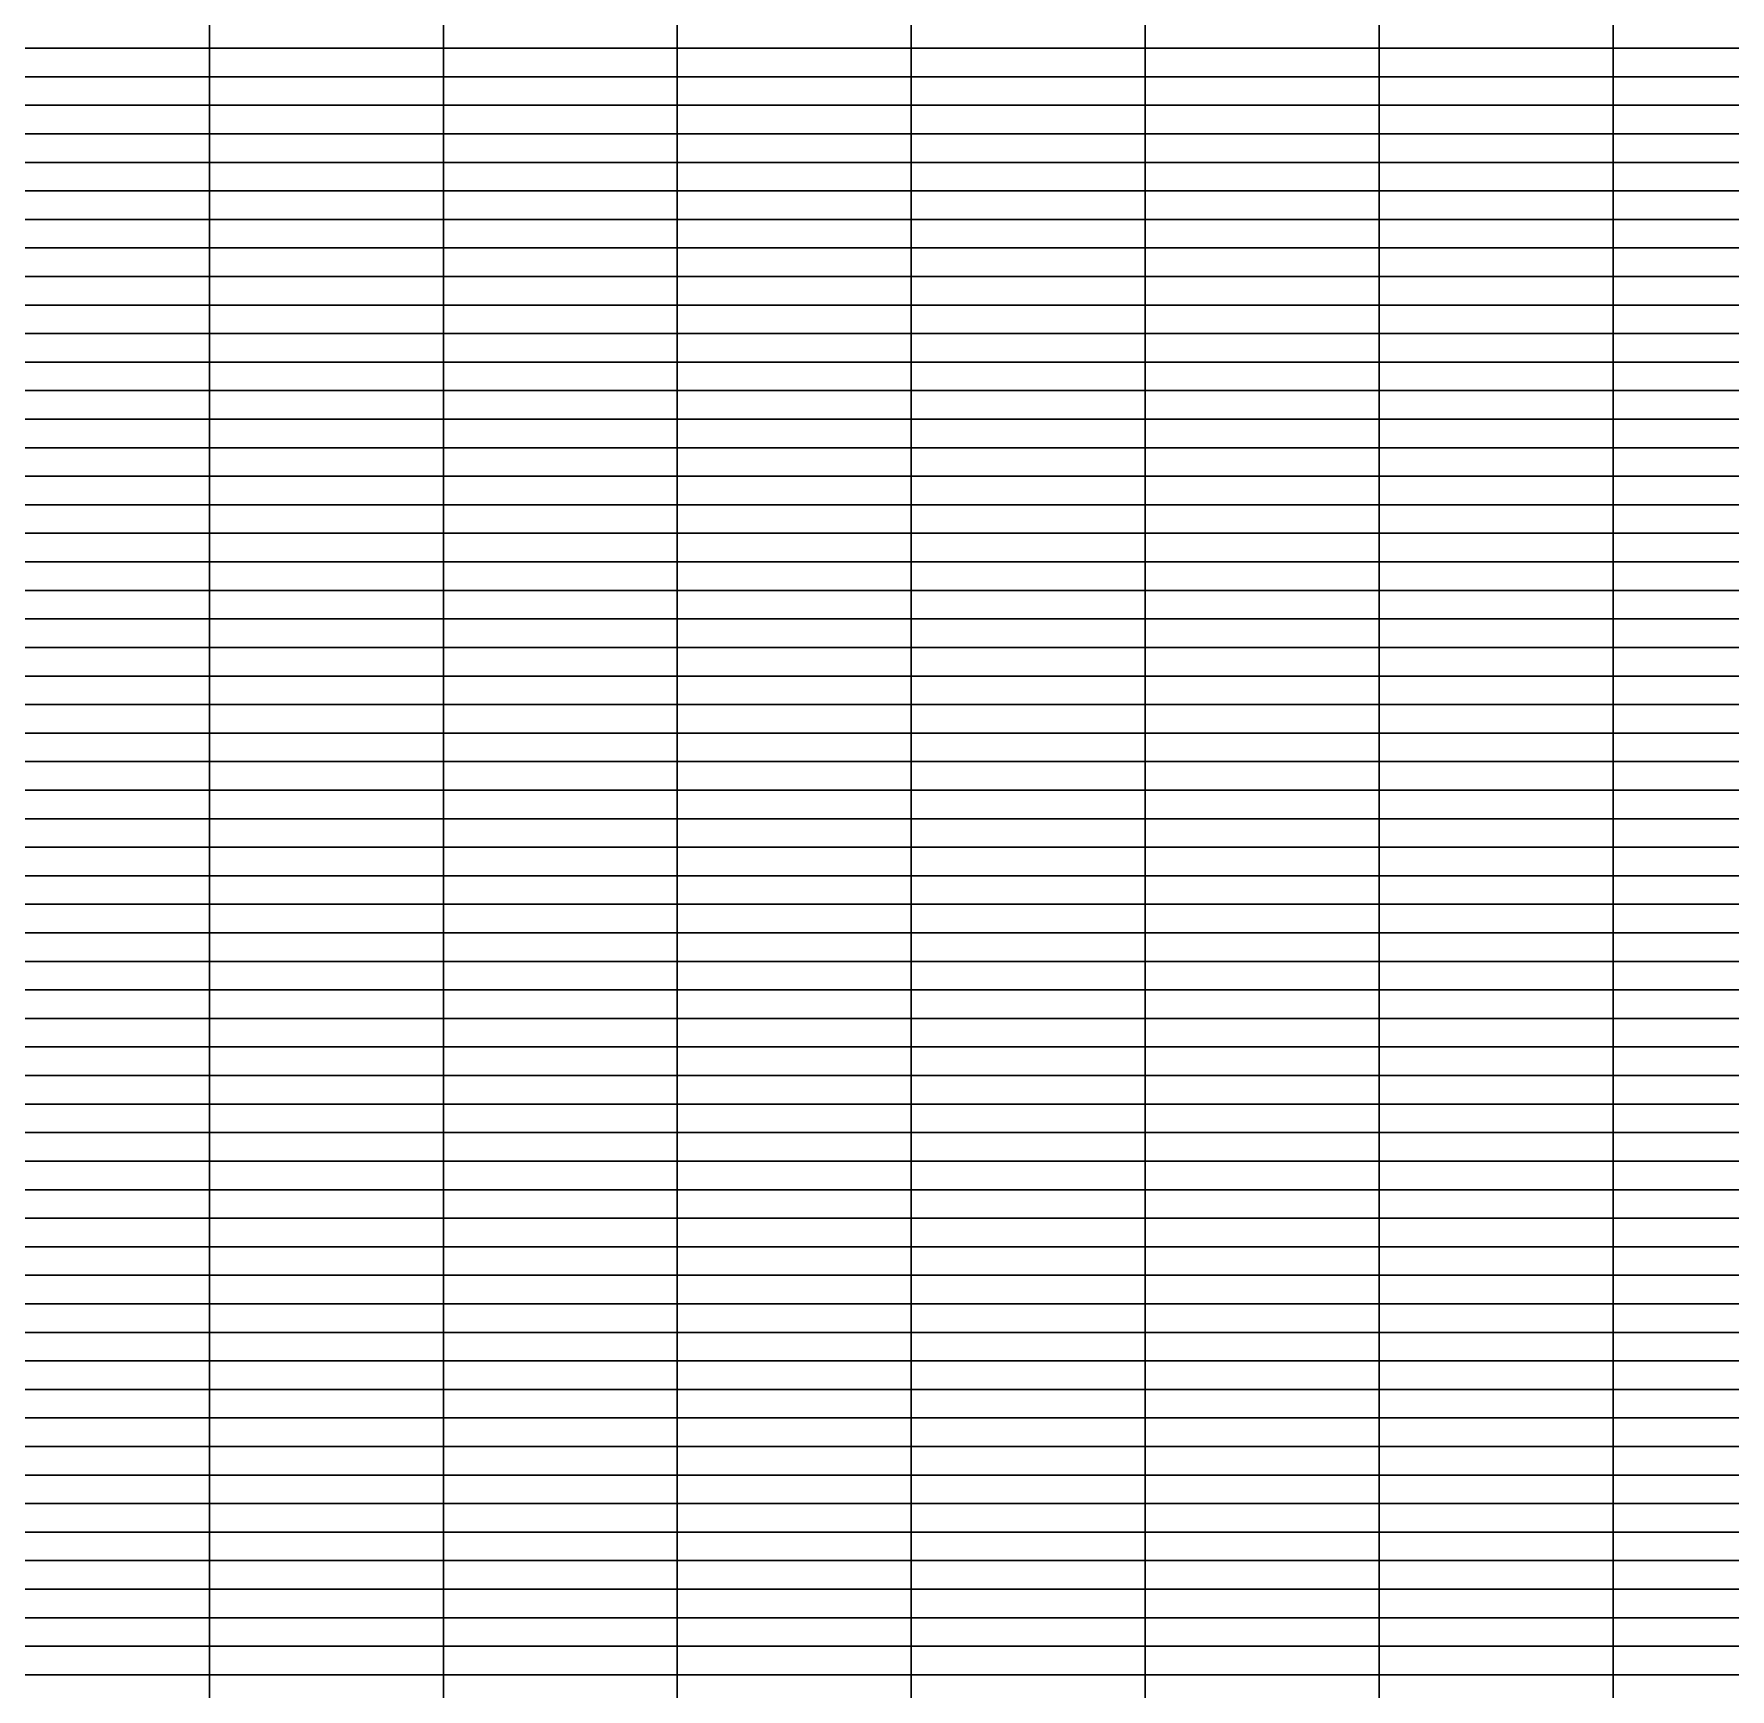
# Model space of a CAD drawing. Header units: metres. Extents: x 0 to 1189, y 5 to 4665.
# Drawn here: x 297.2 to 594.5, y 4082.5 to 4372.5 of the extents above; entities that cross this region are included whole.
import ezdxf

# ---------------------------------------------------------------- set-up
doc = ezdxf.new("R2010")
doc.units = ezdxf.units.M

msp = doc.modelspace()

# ---------------------------------------------------------------- linework, layer by layer
for points in [[(328, 4370, -86.41), (287, 4370, -37.46), (287, 4375, -56.2), (328, 4375, -113.87)], [(369, 4370, -135.37), (328, 4370, -86.41), (328, 4375, -113.87), (369, 4375, -171.55)], [(410, 4370, -412.81), (369, 4370, -135.37), (369, 4375, -171.55), (410, 4375, -351.8)], [(451, 4370, -1652.4), (410, 4370, -412.81), (410, 4375, -351.8), (451, 4375, -1712.11)], [(492, 4370, -1728.77), (451, 4370, -1652.4), (451, 4375, -1712.11), (492, 4375, -1446.43)], [(533, 4370, -789.86), (492, 4370, -1728.77), (492, 4375, -1446.43), (533, 4375, -4.85)], [(574, 4370, -729.32), (533, 4370, -789.86), (533, 4375, -4.85), (574, 4375, -135.85)], [(615, 4370, -297.15), (574, 4370, -729.32), (574, 4375, -135.85), (615, 4375, -3.81)], [(328, 4365, 83.13), (287, 4365, 119.17), (287, 4370, -37.46), (328, 4370, -86.41)], [(369, 4365, 47.08), (328, 4365, 83.13), (328, 4370, -86.41), (369, 4370, -135.37)], [(410, 4365, -4.47), (369, 4365, 47.08), (369, 4370, -135.37), (410, 4370, -412.81)], [(451, 4365, -143.71), (410, 4365, -4.47), (410, 4370, -412.81), (451, 4370, -1652.4)], [(492, 4365, -466.86), (451, 4365, -143.71), (451, 4370, -1652.4), (492, 4370, -1728.77)], [(533, 4365, -896.32), (492, 4365, -466.86), (492, 4370, -1728.77), (533, 4370, -789.86)], [(574, 4365, -913.46), (533, 4365, -896.32), (533, 4370, -789.86), (574, 4370, -729.32)], [(615, 4365, -575.96), (574, 4365, -913.46), (574, 4370, -729.32), (615, 4370, -297.15)], [(328, 4360, 178.31), (287, 4360, 180.05), (287, 4365, 119.17), (328, 4365, 83.13)], [(369, 4360, 176.57), (328, 4360, 178.31), (328, 4365, 83.13), (369, 4365, 47.08)], [(410, 4360, 178.95), (369, 4360, 176.57), (369, 4365, 47.08), (410, 4365, -4.47)], [(451, 4360, 173.38), (410, 4360, 178.95), (410, 4365, -4.47), (451, 4365, -143.71)], [(492, 4360, 151.92), (451, 4360, 173.38), (451, 4365, -143.71), (492, 4365, -466.86)], [(533, 4360, 144.71), (492, 4360, 151.92), (492, 4365, -466.86), (533, 4365, -896.32)], [(574, 4360, 133.22), (533, 4360, 144.71), (533, 4365, -896.32), (574, 4365, -913.46)], [(615, 4360, 113.78), (574, 4360, 133.22), (574, 4365, -913.46), (615, 4365, -575.96)], [(328, 4355, 183.94), (287, 4355, 184.99), (287, 4360, 180.05), (328, 4360, 178.31)], [(369, 4355, 182.88), (328, 4355, 183.94), (328, 4360, 178.31), (369, 4360, 176.57)], [(410, 4355, 180.62), (369, 4355, 182.88), (369, 4360, 176.57), (410, 4360, 178.95)], [(451, 4355, 175.98), (410, 4355, 180.62), (410, 4360, 178.95), (451, 4360, 173.38)], [(492, 4355, 166.16), (451, 4355, 175.98), (451, 4360, 173.38), (492, 4360, 151.92)], [(533, 4355, 127.65), (492, 4355, 166.16), (492, 4360, 151.92), (533, 4360, 144.71)], [(574, 4355, 144.88), (533, 4355, 127.65), (533, 4360, 144.71), (574, 4360, 133.22)], [(615, 4355, 125.35), (574, 4355, 144.88), (574, 4360, 133.22), (615, 4360, 113.78)], [(328, 4350, -167.46), (287, 4350, -117.7), (287, 4355, 184.99), (328, 4355, 183.94)], [(369, 4350, -217.22), (328, 4350, -167.46), (328, 4355, 183.94), (369, 4355, 182.88)], [(410, 4350, -414.89), (369, 4350, -217.22), (369, 4355, 182.88), (410, 4355, 180.62)], [(451, 4350, -1653.48), (410, 4350, -414.89), (410, 4355, 180.62), (451, 4355, 175.98)], [(492, 4350, -897.6), (451, 4350, -1653.48), (451, 4355, 175.98), (492, 4355, 166.16)], [(533, 4350, 64.29), (492, 4350, -897.6), (492, 4355, 166.16), (533, 4355, 127.65)], [(574, 4350, 120.7), (533, 4350, 64.29), (533, 4355, 127.65), (574, 4355, 144.88)], [(615, 4350, 127.81), (574, 4350, 120.7), (574, 4355, 144.88), (615, 4355, 125.35)], [(328, 4345, -475.99), (287, 4345, -446.69), (287, 4350, -117.7), (328, 4350, -167.46)], [(369, 4345, -505.28), (328, 4345, -475.99), (328, 4350, -167.46), (369, 4350, -217.22)], [(410, 4345, -667.61), (369, 4345, -505.28), (369, 4350, -217.22), (410, 4350, -414.89)], [(451, 4345, -1989.73), (410, 4345, -667.61), (410, 4350, -414.89), (451, 4350, -1653.48)], [(492, 4345, -2424.02), (451, 4345, -1989.73), (451, 4350, -1653.48), (492, 4350, -897.6)], [(533, 4345, -228.26), (492, 4345, -2424.02), (492, 4350, -897.6), (533, 4350, 64.29)], [(574, 4345, -148.32), (533, 4345, -228.26), (533, 4350, 64.29), (574, 4350, 120.7)], [(615, 4345, -18.91), (574, 4345, -148.32), (574, 4350, 120.7), (615, 4350, 127.81)], [(328, 4340, -206.49), (287, 4340, -218.8), (287, 4345, -446.69), (328, 4345, -475.99)], [(369, 4340, -194.17), (328, 4340, -206.49), (328, 4345, -475.99), (369, 4345, -505.28)], [(410, 4340, -231.8), (369, 4340, -194.17), (369, 4345, -505.28), (410, 4345, -667.61)], [(451, 4340, -413.77), (410, 4340, -231.8), (410, 4345, -667.61), (451, 4345, -1989.73)], [(492, 4340, -842.51), (451, 4340, -413.77), (451, 4345, -1989.73), (492, 4345, -2424.02)], [(533, 4340, -791.63), (492, 4340, -842.51), (492, 4345, -2424.02), (533, 4345, -228.26)], [(574, 4340, -903.63), (533, 4340, -791.63), (533, 4345, -228.26), (574, 4345, -148.32)], [(615, 4340, -489.53), (574, 4340, -903.63), (574, 4345, -148.32), (615, 4345, -18.91)], [(328, 4335, 18.22), (287, 4335, 29.11), (287, 4340, -218.8), (328, 4340, -206.49)], [(369, 4335, 7.33), (328, 4335, 18.22), (328, 4340, -206.49), (369, 4340, -194.17)], [(410, 4335, 8.48), (369, 4335, 7.33), (369, 4340, -194.17), (410, 4340, -231.8)], [(451, 4335, -130.93), (410, 4335, 8.48), (410, 4340, -231.8), (451, 4340, -413.77)], [(492, 4335, -570.01), (451, 4335, -130.93), (451, 4340, -413.77), (492, 4340, -842.51)], [(533, 4335, -130.23), (492, 4335, -570.01), (492, 4340, -842.51), (533, 4340, -791.63)], [(574, 4335, -212.35), (533, 4335, -130.23), (533, 4340, -791.63), (574, 4340, -903.63)], [(615, 4335, -176.35), (574, 4335, -212.35), (574, 4340, -903.63), (615, 4340, -489.53)], [(328, 4330, 154.17), (287, 4330, 153.93), (287, 4335, 29.11), (328, 4335, 18.22)], [(369, 4330, 154.42), (328, 4330, 154.17), (328, 4335, 18.22), (369, 4335, 7.33)], [(410, 4330, 156.2), (369, 4330, 154.42), (369, 4335, 7.33), (410, 4335, 8.48)], [(451, 4330, 163.17), (410, 4330, 156.2), (410, 4335, 8.48), (451, 4335, -130.93)], [(492, 4330, 143.64), (451, 4330, 163.17), (451, 4335, -130.93), (492, 4335, -570.01)], [(533, 4330, 140.4), (492, 4330, 143.64), (492, 4335, -570.01), (533, 4335, -130.23)], [(574, 4330, 135.73), (533, 4330, 140.4), (533, 4335, -130.23), (574, 4335, -212.35)], [(615, 4330, 75.05), (574, 4330, 135.73), (574, 4335, -212.35), (615, 4335, -176.35)], [(328, 4325, 118.32), (287, 4325, 146.39), (287, 4330, 153.93), (328, 4330, 154.17)], [(369, 4325, 90.25), (328, 4325, 118.32), (328, 4330, 154.17), (369, 4330, 154.42)], [(410, 4325, 22.79), (369, 4325, 90.25), (369, 4330, 154.42), (410, 4330, 156.2)], [(451, 4325, -93.72), (410, 4325, 22.79), (410, 4330, 156.2), (451, 4330, 163.17)], [(492, 4325, -218.51), (451, 4325, -93.72), (451, 4330, 163.17), (492, 4330, 143.64)], [(533, 4325, 36.24), (492, 4325, -218.51), (492, 4330, 143.64), (533, 4330, 140.4)], [(574, 4325, 94.02), (533, 4325, 36.24), (533, 4330, 140.4), (574, 4330, 135.73)], [(615, 4325, 105.61), (574, 4325, 94.02), (574, 4330, 135.73), (615, 4330, 75.05)], [(328, 4320, 66.35), (287, 4320, 103.28), (287, 4325, 146.39), (328, 4325, 118.32)], [(369, 4320, 29.42), (328, 4320, 66.35), (328, 4325, 118.32), (369, 4325, 90.25)], [(410, 4320, -52.52), (369, 4320, 29.42), (369, 4325, 90.25), (410, 4325, 22.79)], [(451, 4320, -2065.83), (410, 4320, -52.52), (410, 4325, 22.79), (451, 4325, -93.72)], [(492, 4320, -1612.26), (451, 4320, -2065.83), (451, 4325, -93.72), (492, 4325, -218.51)], [(533, 4320, -429.03), (492, 4320, -1612.26), (492, 4325, -218.51), (533, 4325, 36.24)], [(574, 4320, -144.93), (533, 4320, -429.03), (533, 4325, 36.24), (574, 4325, 94.02)], [(615, 4320, 29.01), (574, 4320, -144.93), (574, 4325, 94.02), (615, 4325, 105.61)], [(328, 4315, -218.78), (287, 4315, -156.63), (287, 4320, 103.28), (328, 4320, 66.35)], [(369, 4315, -280.93), (328, 4315, -218.78), (328, 4320, 66.35), (369, 4320, 29.42)], [(410, 4315, -493.65), (369, 4315, -280.93), (369, 4320, 29.42), (410, 4320, -52.52)], [(451, 4315, -1720.21), (410, 4315, -493.65), (410, 4320, -52.52), (451, 4320, -2065.83)], [(492, 4315, -1567.98), (451, 4315, -1720.21), (451, 4320, -2065.83), (492, 4320, -1612.26)], [(533, 4315, -597.71), (492, 4315, -1567.98), (492, 4320, -1612.26), (533, 4320, -429.03)], [(574, 4315, -505.93), (533, 4315, -597.71), (533, 4320, -429.03), (574, 4320, -144.93)], [(615, 4315, -133.08), (574, 4315, -505.93), (574, 4320, -144.93), (615, 4320, 29.01)], [(328, 4310, 44.14), (287, 4310, 80.53), (287, 4315, -156.63), (328, 4315, -218.78)], [(369, 4310, 7.75), (328, 4310, 44.14), (328, 4315, -218.78), (369, 4315, -280.93)], [(410, 4310, -7.6), (369, 4310, 7.75), (369, 4315, -280.93), (410, 4315, -493.65)], [(451, 4310, -86.99), (410, 4310, -7.6), (410, 4315, -493.65), (451, 4315, -1720.21)], [(492, 4310, -442.25), (451, 4310, -86.99), (451, 4315, -1720.21), (492, 4315, -1567.98)], [(533, 4310, -989.04), (492, 4310, -442.25), (492, 4315, -1567.98), (533, 4315, -597.71)], [(574, 4310, -818.88), (533, 4310, -989.04), (533, 4315, -597.71), (574, 4315, -505.93)], [(615, 4310, -445), (574, 4310, -818.88), (574, 4315, -505.93), (615, 4315, -133.08)], [(328, 4305, 160.72), (287, 4305, 162.01), (287, 4310, 80.53), (328, 4310, 44.14)], [(369, 4305, 159.43), (328, 4305, 160.72), (328, 4310, 44.14), (369, 4310, 7.75)], [(410, 4305, 153.91), (369, 4305, 159.43), (369, 4310, 7.75), (410, 4310, -7.6)], [(451, 4305, 150.05), (410, 4305, 153.91), (410, 4310, -7.6), (451, 4310, -86.99)], [(492, 4305, 155.69), (451, 4305, 150.05), (451, 4310, -86.99), (492, 4310, -442.25)], [(533, 4305, 146.97), (492, 4305, 155.69), (492, 4310, -442.25), (533, 4310, -989.04)], [(574, 4305, 103.48), (533, 4305, 146.97), (533, 4310, -989.04), (574, 4310, -818.88)], [(615, 4305, 101.63), (574, 4305, 103.48), (574, 4310, -818.88), (615, 4310, -445)], [(328, 4300, 182.36), (287, 4300, 182.86), (287, 4305, 162.01), (328, 4305, 160.72)], [(369, 4300, 181.87), (328, 4300, 182.36), (328, 4305, 160.72), (369, 4305, 159.43)], [(410, 4300, 182.43), (369, 4300, 181.87), (369, 4305, 159.43), (410, 4305, 153.91)], [(451, 4300, 182.42), (410, 4300, 182.43), (410, 4305, 153.91), (451, 4305, 150.05)], [(492, 4300, 174.23), (451, 4300, 182.42), (451, 4305, 150.05), (492, 4305, 155.69)], [(533, 4300, 163.49), (492, 4300, 174.23), (492, 4305, 155.69), (533, 4305, 146.97)], [(574, 4300, 124.7), (533, 4300, 163.49), (533, 4305, 146.97), (574, 4305, 103.48)], [(615, 4300, 115.99), (574, 4300, 124.7), (574, 4305, 103.48), (615, 4305, 101.63)], [(328, 4295, 15.39), (287, 4295, 89.66), (287, 4300, 182.86), (328, 4300, 182.36)], [(369, 4295, -58.87), (328, 4295, 15.39), (328, 4300, 182.36), (369, 4300, 181.87)], [(410, 4295, -278.57), (369, 4295, -58.87), (369, 4300, 181.87), (410, 4300, 182.43)], [(451, 4295, -1545.51), (410, 4295, -278.57), (410, 4300, 182.43), (451, 4300, 182.42)], [(492, 4295, -998.64), (451, 4295, -1545.51), (451, 4300, 182.42), (492, 4300, 174.23)], [(533, 4295, -55.01), (492, 4295, -998.64), (492, 4300, 174.23), (533, 4300, 163.49)], [(574, 4295, 52.64), (533, 4295, -55.01), (533, 4300, 163.49), (574, 4300, 124.7)], [(615, 4295, 80.44), (574, 4295, 52.64), (574, 4300, 124.7), (615, 4300, 115.99)], [(328, 4290, 130.66), (287, 4290, 135.9), (287, 4295, 89.66), (328, 4295, 15.39)], [(369, 4290, 125.43), (328, 4290, 130.66), (328, 4295, 15.39), (369, 4295, -58.87)], [(410, 4290, -24.72), (369, 4290, 125.43), (369, 4295, -58.87), (410, 4295, -278.57)], [(451, 4290, -2036.4), (410, 4290, -24.72), (410, 4295, -278.57), (451, 4295, -1545.51)], [(492, 4290, -1372.74), (451, 4290, -2036.4), (451, 4295, -1545.51), (492, 4295, -998.64)], [(533, 4290, 10), (492, 4290, -1372.74), (492, 4295, -998.64), (533, 4295, -55.01)], [(574, 4290, 119.43), (533, 4290, 10), (533, 4295, -55.01), (574, 4295, 52.64)], [(615, 4290, 94.62), (574, 4290, 119.43), (574, 4295, 52.64), (615, 4295, 80.44)], [(328, 4285, 72.63), (287, 4285, 95.89), (287, 4290, 135.9), (328, 4290, 130.66)], [(369, 4285, 49.37), (328, 4285, 72.63), (328, 4290, 130.66), (369, 4290, 125.43)], [(410, 4285, -87.86), (369, 4285, 49.37), (369, 4290, 125.43), (410, 4290, -24.72)], [(451, 4285, -296.62), (410, 4285, -87.86), (410, 4290, -24.72), (451, 4290, -2036.4)], [(492, 4285, -582.05), (451, 4285, -296.62), (451, 4290, -2036.4), (492, 4290, -1372.74)], [(533, 4285, -1008.54), (492, 4285, -582.05), (492, 4290, -1372.74), (533, 4290, 10)], [(574, 4285, -1037.73), (533, 4285, -1008.54), (533, 4290, 10), (574, 4290, 119.43)], [(615, 4285, -569.05), (574, 4285, -1037.73), (574, 4290, 119.43), (615, 4290, 94.62)], [(328, 4280, 95.47), (287, 4280, 97.9), (287, 4285, 95.89), (328, 4285, 72.63)], [(369, 4280, 93.04), (328, 4280, 95.47), (328, 4285, 72.63), (369, 4285, 49.37)], [(410, 4280, -126.07), (369, 4280, 93.04), (369, 4285, 49.37), (410, 4285, -87.86)], [(451, 4280, -412.71), (410, 4280, -126.07), (410, 4285, -87.86), (451, 4285, -296.62)], [(492, 4280, -442.66), (451, 4280, -412.71), (451, 4285, -296.62), (492, 4285, -582.05)], [(533, 4280, -358.63), (492, 4280, -442.66), (492, 4285, -582.05), (533, 4285, -1008.54)], [(574, 4280, -101.42), (533, 4280, -358.63), (533, 4285, -1008.54), (574, 4285, -1037.73)], [(615, 4280, -200.48), (574, 4280, -101.42), (574, 4285, -1037.73), (615, 4285, -569.05)], [(328, 4275, 49.62), (287, 4275, 61.15), (287, 4280, 97.9), (328, 4280, 95.47)], [(369, 4275, 38.1), (328, 4275, 49.62), (328, 4280, 95.47), (369, 4280, 93.04)], [(410, 4275, 35.75), (369, 4275, 38.1), (369, 4280, 93.04), (410, 4280, -126.07)], [(451, 4275, 28.28), (410, 4275, 35.75), (410, 4280, -126.07), (451, 4280, -412.71)], [(492, 4275, -11.75), (451, 4275, 28.28), (451, 4280, -412.71), (492, 4280, -442.66)], [(533, 4275, -90.32), (492, 4275, -11.75), (492, 4280, -442.66), (533, 4280, -358.63)], [(574, 4275, -98.34), (533, 4275, -90.32), (533, 4280, -358.63), (574, 4280, -101.42)], [(615, 4275, -160.55), (574, 4275, -98.34), (574, 4280, -101.42), (615, 4280, -200.48)], [(328, 4270, -31.99), (287, 4270, 22.48), (287, 4275, 61.15), (328, 4275, 49.62)], [(369, 4270, -86.45), (328, 4270, -31.99), (328, 4275, 49.62), (369, 4275, 38.1)], [(410, 4270, -276.7), (369, 4270, -86.45), (369, 4275, 38.1), (410, 4275, 35.75)], [(451, 4270, -1757.23), (410, 4270, -276.7), (410, 4275, 35.75), (451, 4275, 28.28)], [(492, 4270, -1184.27), (451, 4270, -1757.23), (451, 4275, 28.28), (492, 4275, -11.75)], [(533, 4270, -156.58), (492, 4270, -1184.27), (492, 4275, -11.75), (533, 4275, -90.32)], [(574, 4270, -242.31), (533, 4270, -156.58), (533, 4275, -90.32), (574, 4275, -98.34)], [(615, 4270, -85.68), (574, 4270, -242.31), (574, 4275, -98.34), (615, 4275, -160.55)], [(328, 4265, -60.11), (287, 4265, -8.02), (287, 4270, 22.48), (328, 4270, -31.99)], [(369, 4265, -112.2), (328, 4265, -60.11), (328, 4270, -31.99), (369, 4270, -86.45)], [(410, 4265, -127.93), (369, 4265, -112.2), (369, 4270, -86.45), (410, 4270, -276.7)], [(451, 4265, -1834.36), (410, 4265, -127.93), (410, 4270, -276.7), (451, 4270, -1757.23)], [(492, 4265, -1266.66), (451, 4265, -1834.36), (451, 4270, -1757.23), (492, 4270, -1184.27)], [(533, 4265, -165.29), (492, 4265, -1266.66), (492, 4270, -1184.27), (533, 4270, -156.58)], [(574, 4265, -195.78), (533, 4265, -165.29), (533, 4270, -156.58), (574, 4270, -242.31)], [(615, 4265, -146.19), (574, 4265, -195.78), (574, 4270, -242.31), (615, 4270, -85.68)], [(328, 4260, -702.57), (287, 4260, -618.28), (287, 4265, -8.02), (328, 4265, -60.11)], [(369, 4260, -786.86), (328, 4260, -702.57), (328, 4265, -60.11), (369, 4265, -112.2)], [(410, 4260, -927.93), (369, 4260, -786.86), (369, 4265, -112.2), (410, 4265, -127.93)], [(451, 4260, -2298.25), (410, 4260, -927.93), (410, 4265, -127.93), (451, 4265, -1834.36)], [(492, 4260, -2032.91), (451, 4260, -2298.25), (451, 4265, -1834.36), (492, 4265, -1266.66)], [(533, 4260, -473.06), (492, 4260, -2032.91), (492, 4265, -1266.66), (533, 4265, -165.29)], [(574, 4260, -312.69), (533, 4260, -473.06), (533, 4265, -165.29), (574, 4265, -195.78)], [(615, 4260, 9.85), (574, 4260, -312.69), (574, 4265, -195.78), (615, 4265, -146.19)], [(328, 4255, -139.26), (287, 4255, -116.04), (287, 4260, -618.28), (328, 4260, -702.57)], [(369, 4255, -162.49), (328, 4255, -139.26), (328, 4260, -702.57), (369, 4260, -786.86)], [(410, 4255, -212.28), (369, 4255, -162.49), (369, 4260, -786.86), (410, 4260, -927.93)], [(451, 4255, -365.76), (410, 4255, -212.28), (410, 4260, -927.93), (451, 4260, -2298.25)], [(492, 4255, -950.46), (451, 4255, -365.76), (451, 4260, -2298.25), (492, 4260, -2032.91)], [(533, 4255, -1471.02), (492, 4255, -950.46), (492, 4260, -2032.91), (533, 4260, -473.06)], [(574, 4255, -781.14), (533, 4255, -1471.02), (533, 4260, -473.06), (574, 4260, -312.69)], [(615, 4255, -517.95), (574, 4255, -781.14), (574, 4260, -312.69), (615, 4260, 9.85)], [(328, 4250, 185.47), (287, 4250, 185.97), (287, 4255, -116.04), (328, 4255, -139.26)], [(369, 4250, 184.98), (328, 4250, 185.47), (328, 4255, -139.26), (369, 4255, -162.49)], [(410, 4250, 183.53), (369, 4250, 184.98), (369, 4255, -162.49), (410, 4255, -212.28)], [(451, 4250, 179.28), (410, 4250, 183.53), (410, 4255, -212.28), (451, 4255, -365.76)], [(492, 4250, 179.76), (451, 4250, 179.28), (451, 4255, -365.76), (492, 4255, -950.46)], [(533, 4250, 178.43), (492, 4250, 179.76), (492, 4255, -950.46), (533, 4255, -1471.02)], [(574, 4250, 164.57), (533, 4250, 178.43), (533, 4255, -1471.02), (574, 4255, -781.14)], [(615, 4250, 173.16), (574, 4250, 164.57), (574, 4255, -781.14), (615, 4255, -517.95)], [(328, 4245, 181.67), (287, 4245, 182.18), (287, 4250, 185.97), (328, 4250, 185.47)], [(369, 4245, 181.17), (328, 4245, 181.67), (328, 4250, 185.47), (369, 4250, 184.98)], [(410, 4245, 181.03), (369, 4245, 181.17), (369, 4250, 184.98), (410, 4250, 183.53)], [(451, 4245, 182.92), (410, 4245, 181.03), (410, 4250, 183.53), (451, 4250, 179.28)], [(492, 4245, 181.36), (451, 4245, 182.92), (451, 4250, 179.28), (492, 4250, 179.76)], [(533, 4245, 165.76), (492, 4245, 181.36), (492, 4250, 179.76), (533, 4250, 178.43)], [(574, 4245, 167.73), (533, 4245, 165.76), (533, 4250, 178.43), (574, 4250, 164.57)], [(615, 4245, 163.99), (574, 4245, 167.73), (574, 4250, 164.57), (615, 4250, 173.16)], [(328, 4240, -190.34), (287, 4240, -136.49), (287, 4245, 182.18), (328, 4245, 181.67)], [(369, 4240, -244.19), (328, 4240, -190.34), (328, 4245, 181.67), (369, 4245, 181.17)], [(410, 4240, -463.86), (369, 4240, -244.19), (369, 4245, 181.17), (410, 4245, 181.03)], [(451, 4240, -1493.92), (410, 4240, -463.86), (410, 4245, 181.03), (451, 4245, 182.92)], [(492, 4240, -853.49), (451, 4240, -1493.92), (451, 4245, 182.92), (492, 4245, 181.36)], [(533, 4240, 26.03), (492, 4240, -853.49), (492, 4245, 181.36), (533, 4245, 165.76)], [(574, 4240, 109.85), (533, 4240, 26.03), (533, 4245, 165.76), (574, 4245, 167.73)], [(615, 4240, 157.79), (574, 4240, 109.85), (574, 4245, 167.73), (615, 4245, 163.99)], [(328, 4235, 21.79), (287, 4235, 35.38), (287, 4240, -136.49), (328, 4240, -190.34)], [(369, 4235, 8.2), (328, 4235, 21.79), (328, 4240, -190.34), (369, 4240, -244.19)], [(410, 4235, -46.33), (369, 4235, 8.2), (369, 4240, -244.19), (410, 4240, -463.86)], [(451, 4235, -2119.13), (410, 4235, -46.33), (410, 4240, -463.86), (451, 4240, -1493.92)], [(492, 4235, -1556.08), (451, 4235, -2119.13), (451, 4240, -1493.92), (492, 4240, -853.49)], [(533, 4235, -3.45), (492, 4235, -1556.08), (492, 4240, -853.49), (533, 4240, 26.03)], [(574, 4235, 106.54), (533, 4235, -3.45), (533, 4240, 26.03), (574, 4240, 109.85)], [(615, 4235, 129.52), (574, 4235, 106.54), (574, 4240, 109.85), (615, 4240, 157.79)], [(328, 4230, -502.58), (287, 4230, -444.93), (287, 4235, 35.38), (328, 4235, 21.79)], [(369, 4230, -560.24), (328, 4230, -502.58), (328, 4235, 21.79), (369, 4235, 8.2)], [(410, 4230, -736.49), (369, 4230, -560.24), (369, 4235, 8.2), (410, 4235, -46.33)], [(451, 4230, -2438.88), (410, 4230, -736.49), (410, 4235, -46.33), (451, 4235, -2119.13)], [(492, 4230, -2547.62), (451, 4230, -2438.88), (451, 4235, -2119.13), (492, 4235, -1556.08)], [(533, 4230, -495.96), (492, 4230, -2547.62), (492, 4235, -1556.08), (533, 4235, -3.45)], [(574, 4230, -183.45), (533, 4230, -495.96), (533, 4235, -3.45), (574, 4235, 106.54)], [(615, 4230, -180.72), (574, 4230, -183.45), (574, 4235, 106.54), (615, 4235, 129.52)], [(328, 4225, 152.18), (287, 4225, 168.07), (287, 4230, -444.93), (328, 4230, -502.58)], [(369, 4225, 136.28), (328, 4225, 152.18), (328, 4230, -502.58), (369, 4230, -560.24)], [(410, 4225, 127.42), (369, 4225, 136.28), (369, 4230, -560.24), (410, 4230, -736.49)], [(451, 4225, -103.17), (410, 4225, 127.42), (410, 4230, -736.49), (451, 4230, -2438.88)], [(492, 4225, -301.44), (451, 4225, -103.17), (451, 4230, -2438.88), (492, 4230, -2547.62)], [(533, 4225, -166.26), (492, 4225, -301.44), (492, 4230, -2547.62), (533, 4230, -495.96)], [(574, 4225, -220.47), (533, 4225, -166.26), (533, 4230, -495.96), (574, 4230, -183.45)], [(615, 4225, -273.72), (574, 4225, -220.47), (574, 4230, -183.45), (615, 4230, -180.72)], [(328, 4220, 176.01), (287, 4220, 180.81), (287, 4225, 168.07), (328, 4225, 152.18)], [(369, 4220, 171.21), (328, 4220, 176.01), (328, 4225, 152.18), (369, 4225, 136.28)], [(410, 4220, 162.24), (369, 4220, 171.21), (369, 4225, 136.28), (410, 4225, 127.42)], [(451, 4220, 144.03), (410, 4220, 162.24), (410, 4225, 127.42), (451, 4225, -103.17)], [(492, 4220, 147.18), (451, 4220, 144.03), (451, 4225, -103.17), (492, 4225, -301.44)], [(533, 4220, 138.1), (492, 4220, 147.18), (492, 4225, -301.44), (533, 4225, -166.26)], [(574, 4220, -56.15), (533, 4220, 138.1), (533, 4225, -166.26), (574, 4225, -220.47)], [(615, 4220, -231.88), (574, 4220, -56.15), (574, 4225, -220.47), (615, 4225, -273.72)], [(328, 4215, 154.97), (287, 4215, 150.97), (287, 4220, 180.81), (328, 4220, 176.01)], [(369, 4215, 158.98), (328, 4215, 154.97), (328, 4220, 176.01), (369, 4220, 171.21)], [(410, 4215, 131.3), (369, 4215, 158.98), (369, 4220, 171.21), (410, 4220, 162.24)], [(451, 4215, -68.12), (410, 4215, 131.3), (410, 4220, 162.24), (451, 4220, 144.03)], [(492, 4215, -113.79), (451, 4215, -68.12), (451, 4220, 144.03), (492, 4220, 147.18)], [(533, 4215, 94.27), (492, 4215, -113.79), (492, 4220, 147.18), (533, 4220, 138.1)], [(574, 4215, 89.48), (533, 4215, 94.27), (533, 4220, 138.1), (574, 4220, -56.15)], [(615, 4215, 134.31), (574, 4215, 89.48), (574, 4220, -56.15), (615, 4220, -231.88)], [(328, 4210, -113.03), (287, 4210, -62.67), (287, 4215, 150.97), (328, 4215, 154.97)], [(369, 4210, -163.39), (328, 4210, -113.03), (328, 4215, 154.97), (369, 4215, 158.98)], [(410, 4210, -361.46), (369, 4210, -163.39), (369, 4215, 158.98), (410, 4215, 131.3)], [(451, 4210, -1795.17), (410, 4210, -361.46), (410, 4215, 131.3), (451, 4215, -68.12)], [(492, 4210, -1245.36), (451, 4210, -1795.17), (451, 4215, -68.12), (492, 4215, -113.79)], [(533, 4210, -241.64), (492, 4210, -1245.36), (492, 4215, -113.79), (533, 4215, 94.27)], [(574, 4210, -119.99), (533, 4210, -241.64), (533, 4215, 94.27), (574, 4215, 89.48)], [(615, 4210, -26.75), (574, 4210, -119.99), (574, 4215, 89.48), (615, 4215, 134.31)], [(328, 4205, 78.77), (287, 4205, 81.75), (287, 4210, -62.67), (328, 4210, -113.03)], [(369, 4205, 75.79), (328, 4205, 78.77), (328, 4210, -113.03), (369, 4210, -163.39)], [(410, 4205, -90.73), (369, 4205, 75.79), (369, 4210, -163.39), (410, 4210, -361.46)], [(451, 4205, -1916.13), (410, 4205, -90.73), (410, 4210, -361.46), (451, 4210, -1795.17)], [(492, 4205, -1375.86), (451, 4205, -1916.13), (451, 4210, -1795.17), (492, 4210, -1245.36)], [(533, 4205, -195.98), (492, 4205, -1375.86), (492, 4210, -1245.36), (533, 4210, -241.64)], [(574, 4205, -180.72), (533, 4205, -195.98), (533, 4210, -241.64), (574, 4210, -119.99)], [(615, 4205, -135.81), (574, 4205, -180.72), (574, 4210, -119.99), (615, 4210, -26.75)], [(328, 4200, -106.65), (287, 4200, 32.5), (287, 4205, 81.75), (328, 4205, 78.77)], [(369, 4200, -245.8), (328, 4200, -106.65), (328, 4205, 78.77), (369, 4205, 75.79)], [(410, 4200, -408.15), (369, 4200, -245.8), (369, 4205, 75.79), (410, 4205, -90.73)], [(451, 4200, -1955.61), (410, 4200, -408.15), (410, 4205, -90.73), (451, 4205, -1916.13)], [(492, 4200, -2266.58), (451, 4200, -1955.61), (451, 4205, -1916.13), (492, 4205, -1375.86)], [(533, 4200, -850.08), (492, 4200, -2266.58), (492, 4205, -1375.86), (533, 4205, -195.98)], [(574, 4200, -339.43), (533, 4200, -850.08), (533, 4205, -195.98), (574, 4205, -180.72)], [(615, 4200, 23.79), (574, 4200, -339.43), (574, 4205, -180.72), (615, 4205, -135.81)], [(328, 4195, -55.56), (287, 4195, -38.44), (287, 4200, 32.5), (328, 4200, -106.65)], [(369, 4195, -72.68), (328, 4195, -55.56), (328, 4200, -106.65), (369, 4200, -245.8)], [(410, 4195, -69.1), (369, 4195, -72.68), (369, 4200, -245.8), (410, 4200, -408.15)], [(451, 4195, -236.72), (410, 4195, -69.1), (410, 4200, -408.15), (451, 4200, -1955.61)], [(492, 4195, -1117.9), (451, 4195, -236.72), (451, 4200, -1955.61), (492, 4200, -2266.58)], [(533, 4195, -1777.04), (492, 4195, -1117.9), (492, 4200, -2266.58), (533, 4200, -850.08)], [(574, 4195, -769.48), (533, 4195, -1777.04), (533, 4200, -850.08), (574, 4200, -339.43)], [(615, 4195, -494.91), (574, 4195, -769.48), (574, 4200, -339.43), (615, 4200, 23.79)], [(328, 4190, 173.16), (287, 4190, 174.35), (287, 4195, -38.44), (328, 4195, -55.56)], [(369, 4190, 171.97), (328, 4190, 173.16), (328, 4195, -55.56), (369, 4195, -72.68)], [(410, 4190, 168.49), (369, 4190, 171.97), (369, 4195, -72.68), (410, 4195, -69.1)], [(451, 4190, 164.1), (410, 4190, 168.49), (410, 4195, -69.1), (451, 4195, -236.72)], [(492, 4190, 167.7), (451, 4190, 164.1), (451, 4195, -236.72), (492, 4195, -1117.9)], [(533, 4190, 144.17), (492, 4190, 167.7), (492, 4195, -1117.9), (533, 4195, -1777.04)], [(574, 4190, 127.25), (533, 4190, 144.17), (533, 4195, -1777.04), (574, 4195, -769.48)], [(615, 4190, 144.25), (574, 4190, 127.25), (574, 4195, -769.48), (615, 4195, -494.91)], [(328, 4185, 141.39), (287, 4185, 158.32), (287, 4190, 174.35), (328, 4190, 173.16)], [(369, 4185, 124.46), (328, 4185, 141.39), (328, 4190, 173.16), (369, 4190, 171.97)], [(410, 4185, 114.89), (369, 4185, 124.46), (369, 4190, 171.97), (410, 4190, 168.49)], [(451, 4185, 114.14), (410, 4185, 114.89), (410, 4190, 168.49), (451, 4190, 164.1)], [(492, 4185, 146.46), (451, 4185, 114.14), (451, 4190, 164.1), (492, 4190, 167.7)], [(533, 4185, 98.07), (492, 4185, 146.46), (492, 4190, 167.7), (533, 4190, 144.17)], [(574, 4185, 91.87), (533, 4185, 98.07), (533, 4190, 144.17), (574, 4190, 127.25)], [(615, 4185, 90.68), (574, 4185, 91.87), (574, 4190, 127.25), (615, 4190, 144.25)], [(328, 4180, -12.89), (287, 4180, 59.46), (287, 4185, 158.32), (328, 4185, 141.39)], [(369, 4180, -85.24), (328, 4180, -12.89), (328, 4185, 141.39), (369, 4185, 124.46)], [(410, 4180, -323.49), (369, 4180, -85.24), (369, 4185, 124.46), (410, 4185, 114.89)], [(451, 4180, -1394.57), (410, 4180, -323.49), (410, 4185, 114.89), (451, 4185, 114.14)], [(492, 4180, -935.5), (451, 4180, -1394.57), (451, 4185, 114.14), (492, 4185, 146.46)], [(533, 4180, -79.41), (492, 4180, -935.5), (492, 4185, 146.46), (533, 4185, 98.07)], [(574, 4180, 49.51), (533, 4180, -79.41), (533, 4185, 98.07), (574, 4185, 91.87)], [(615, 4180, 102.05), (574, 4180, 49.51), (574, 4185, 91.87), (615, 4185, 90.68)], [(328, 4175, 26.98), (287, 4175, 56.46), (287, 4180, 59.46), (328, 4180, -12.89)], [(369, 4175, -2.5), (328, 4175, 26.98), (328, 4180, -12.89), (369, 4180, -85.24)], [(410, 4175, -152.94), (369, 4175, -2.5), (369, 4180, -85.24), (410, 4180, -323.49)], [(451, 4175, -2051.58), (410, 4175, -152.94), (410, 4180, -323.49), (451, 4180, -1394.57)], [(492, 4175, -1271.59), (451, 4175, -2051.58), (451, 4180, -1394.57), (492, 4180, -935.5)], [(533, 4175, 54.92), (492, 4175, -1271.59), (492, 4180, -935.5), (533, 4180, -79.41)], [(574, 4175, 127.35), (533, 4175, 54.92), (533, 4180, -79.41), (574, 4180, 49.51)], [(615, 4175, 147.45), (574, 4175, 127.35), (574, 4180, 49.51), (615, 4180, 102.05)], [(328, 4170, -88.78), (287, 4170, -38.97), (287, 4175, 56.46), (328, 4175, 26.98)], [(369, 4170, -138.59), (328, 4170, -88.78), (328, 4175, 26.98), (369, 4175, -2.5)], [(410, 4170, -90.21), (369, 4170, -138.59), (369, 4175, -2.5), (410, 4175, -152.94)], [(451, 4170, -1920.15), (410, 4170, -90.21), (410, 4175, -152.94), (451, 4175, -2051.58)], [(492, 4170, -2008.32), (451, 4170, -1920.15), (451, 4175, -2051.58), (492, 4175, -1271.59)], [(533, 4170, -542.89), (492, 4170, -2008.32), (492, 4175, -1271.59), (533, 4175, 54.92)], [(574, 4170, -121.57), (533, 4170, -542.89), (533, 4175, 54.92), (574, 4175, 127.35)], [(615, 4170, -61.04), (574, 4170, -121.57), (574, 4175, 127.35), (615, 4175, 147.45)], [(328, 4165, 109.4), (287, 4165, 144.89), (287, 4170, -38.97), (328, 4170, -88.78)], [(369, 4165, 73.91), (328, 4165, 109.4), (328, 4170, -88.78), (369, 4170, -138.59)], [(410, 4165, -35.56), (369, 4165, 73.91), (369, 4170, -138.59), (410, 4170, -90.21)], [(451, 4165, -381.18), (410, 4165, -35.56), (410, 4170, -90.21), (451, 4170, -1920.15)], [(492, 4165, -904.02), (451, 4165, -381.18), (451, 4170, -1920.15), (492, 4170, -2008.32)], [(533, 4165, -1121.23), (492, 4165, -904.02), (492, 4170, -2008.32), (533, 4170, -542.89)], [(574, 4165, -992.1), (533, 4165, -1121.23), (533, 4170, -542.89), (574, 4170, -121.57)], [(615, 4165, -543.67), (574, 4165, -992.1), (574, 4170, -121.57), (615, 4170, -61.04)], [(328, 4160, 165.03), (287, 4160, 161.82), (287, 4165, 144.89), (328, 4165, 109.4)], [(369, 4160, 168.25), (328, 4160, 165.03), (328, 4165, 109.4), (369, 4165, 73.91)], [(410, 4160, -85.06), (369, 4160, 168.25), (369, 4165, 73.91), (410, 4165, -35.56)], [(451, 4160, -354.76), (410, 4160, -85.06), (410, 4165, -35.56), (451, 4165, -381.18)], [(492, 4160, -280.91), (451, 4160, -354.76), (451, 4165, -381.18), (492, 4165, -904.02)], [(533, 4160, -434.64), (492, 4160, -280.91), (492, 4165, -904.02), (533, 4165, -1121.23)], [(574, 4160, -123.54), (533, 4160, -434.64), (533, 4165, -1121.23), (574, 4165, -992.1)], [(615, 4160, -228.06), (574, 4160, -123.54), (574, 4165, -992.1), (615, 4165, -543.67)], [(328, 4155, 114.99), (287, 4155, 141.47), (287, 4160, 161.82), (328, 4160, 165.03)], [(369, 4155, 88.51), (328, 4155, 114.99), (328, 4160, 165.03), (369, 4160, 168.25)], [(410, 4155, 54.7), (369, 4155, 88.51), (369, 4160, 168.25), (410, 4160, -85.06)], [(451, 4155, -10.7), (410, 4155, 54.7), (410, 4160, -85.06), (451, 4160, -354.76)], [(492, 4155, -64.14), (451, 4155, -10.7), (451, 4160, -354.76), (492, 4160, -280.91)], [(533, 4155, -230.22), (492, 4155, -64.14), (492, 4160, -280.91), (533, 4160, -434.64)], [(574, 4155, -146.73), (533, 4155, -230.22), (533, 4160, -434.64), (574, 4160, -123.54)], [(615, 4155, -109.06), (574, 4155, -146.73), (574, 4160, -123.54), (615, 4160, -228.06)], [(328, 4150, 4.95), (287, 4150, 83.86), (287, 4155, 141.47), (328, 4155, 114.99)], [(369, 4150, -73.96), (328, 4150, 4.95), (328, 4155, 114.99), (369, 4155, 88.51)], [(410, 4150, -314.36), (369, 4150, -73.96), (369, 4155, 88.51), (410, 4155, 54.7)], [(451, 4150, -1658.09), (410, 4150, -314.36), (410, 4155, 54.7), (451, 4155, -10.7)], [(492, 4150, -1197.6), (451, 4150, -1658.09), (451, 4155, -10.7), (492, 4155, -64.14)], [(533, 4150, -177.84), (492, 4150, -1197.6), (492, 4155, -64.14), (533, 4155, -230.22)], [(574, 4150, -222.87), (533, 4150, -177.84), (533, 4155, -230.22), (574, 4155, -146.73)], [(615, 4150, -104.91), (574, 4150, -222.87), (574, 4155, -146.73), (615, 4155, -109.06)], [(328, 4145, -41.97), (287, 4145, -49.03), (287, 4150, 83.86), (328, 4150, 4.95)], [(369, 4145, -34.92), (328, 4145, -41.97), (328, 4150, 4.95), (369, 4150, -73.96)], [(410, 4145, -175.65), (369, 4145, -34.92), (369, 4150, -73.96), (410, 4150, -314.36)], [(451, 4145, -1932.12), (410, 4145, -175.65), (410, 4150, -314.36), (451, 4150, -1658.09)], [(492, 4145, -1316.42), (451, 4145, -1932.12), (451, 4150, -1658.09), (492, 4150, -1197.6)], [(533, 4145, -127.61), (492, 4145, -1316.42), (492, 4150, -1197.6), (533, 4150, -177.84)], [(574, 4145, -117.03), (533, 4145, -127.61), (533, 4150, -177.84), (574, 4150, -222.87)], [(615, 4145, -187.27), (574, 4145, -117.03), (574, 4150, -222.87), (615, 4150, -104.91)], [(328, 4140, -41.97), (287, 4140, -49.03), (287, 4145, -49.03), (328, 4145, -41.97)], [(369, 4140, -34.92), (328, 4140, -41.97), (328, 4145, -41.97), (369, 4145, -34.92)], [(410, 4140, -175.65), (369, 4140, -34.92), (369, 4145, -34.92), (410, 4145, -175.65)], [(451, 4140, -1932.12), (410, 4140, -175.65), (410, 4145, -175.65), (451, 4145, -1932.12)], [(492, 4140, -1316.42), (451, 4140, -1932.12), (451, 4145, -1932.12), (492, 4145, -1316.42)], [(533, 4140, -127.61), (492, 4140, -1316.42), (492, 4145, -1316.42), (533, 4145, -127.61)], [(574, 4140, -117.03), (533, 4140, -127.61), (533, 4145, -127.61), (574, 4145, -117.03)], [(615, 4140, -187.27), (574, 4140, -117.03), (574, 4145, -117.03), (615, 4145, -187.27)], [(328, 4135, -307.27), (287, 4135, -261.86), (287, 4140, -49.03), (328, 4140, -41.97)], [(369, 4135, -352.68), (328, 4135, -307.27), (328, 4140, -41.97), (369, 4140, -34.92)], [(410, 4135, -591.6), (369, 4135, -352.68), (369, 4140, -34.92), (410, 4140, -175.65)], [(451, 4135, -2243.59), (410, 4135, -591.6), (410, 4140, -175.65), (451, 4140, -1932.12)], [(492, 4135, -2406.28), (451, 4135, -2243.59), (451, 4140, -1932.12), (492, 4140, -1316.42)], [(533, 4135, -783.83), (492, 4135, -2406.28), (492, 4140, -1316.42), (533, 4140, -127.61)], [(574, 4135, -233.8), (533, 4135, -783.83), (533, 4140, -127.61), (574, 4140, -117.03)], [(615, 4135, 79.37), (574, 4135, -233.8), (574, 4140, -117.03), (615, 4140, -187.27)], [(328, 4130, -66.26), (287, 4130, -42.27), (287, 4135, -261.86), (328, 4135, -307.27)], [(369, 4130, -90.24), (328, 4130, -66.26), (328, 4135, -307.27), (369, 4135, -352.68)], [(410, 4130, -138.65), (369, 4130, -90.24), (369, 4135, -352.68), (410, 4135, -591.6)], [(451, 4130, -323.38), (410, 4130, -138.65), (410, 4135, -591.6), (451, 4135, -2243.59)], [(492, 4130, -1253.83), (451, 4130, -323.38), (451, 4135, -2243.59), (492, 4135, -2406.28)], [(533, 4130, -1940.41), (492, 4130, -1253.83), (492, 4135, -2406.28), (533, 4135, -783.83)], [(574, 4130, -806.94), (533, 4130, -1940.41), (533, 4135, -783.83), (574, 4135, -233.8)], [(615, 4130, -529.47), (574, 4130, -806.94), (574, 4135, -233.8), (615, 4135, 79.37)], [(328, 4125, 184.44), (287, 4125, 183.14), (287, 4130, -42.27), (328, 4130, -66.26)], [(369, 4125, 185.73), (328, 4125, 184.44), (328, 4130, -66.26), (369, 4130, -90.24)], [(410, 4125, 183.73), (369, 4125, 185.73), (369, 4130, -90.24), (410, 4130, -138.65)], [(451, 4125, 180.1), (410, 4125, 183.73), (410, 4130, -138.65), (451, 4130, -323.38)], [(492, 4125, 182.3), (451, 4125, 180.1), (451, 4130, -323.38), (492, 4130, -1253.83)], [(533, 4125, 176.78), (492, 4125, 182.3), (492, 4130, -1253.83), (533, 4130, -1940.41)], [(574, 4125, 149.61), (533, 4125, 176.78), (533, 4130, -1940.41), (574, 4130, -806.94)], [(615, 4125, 151.19), (574, 4125, 149.61), (574, 4130, -806.94), (615, 4130, -529.47)], [(328, 4120, 151.9), (287, 4120, 167.1), (287, 4125, 183.14), (328, 4125, 184.44)], [(369, 4120, 136.71), (328, 4120, 151.9), (328, 4125, 184.44), (369, 4125, 185.73)], [(410, 4120, 130.25), (369, 4120, 136.71), (369, 4125, 185.73), (410, 4125, 183.73)], [(451, 4120, 130.58), (410, 4120, 130.25), (410, 4125, 183.73), (451, 4125, 180.1)], [(492, 4120, 157.88), (451, 4120, 130.58), (451, 4125, 180.1), (492, 4125, 182.3)], [(533, 4120, 133.51), (492, 4120, 157.88), (492, 4125, 182.3), (533, 4125, 176.78)], [(574, 4120, 123.12), (533, 4120, 133.51), (533, 4125, 176.78), (574, 4125, 149.61)], [(615, 4120, 152.59), (574, 4120, 123.12), (574, 4125, 149.61), (615, 4125, 151.19)], [(328, 4115, -201.15), (287, 4115, -148.77), (287, 4120, 167.1), (328, 4120, 151.9)], [(369, 4115, -253.53), (328, 4115, -201.15), (328, 4120, 151.9), (369, 4120, 136.71)], [(410, 4115, -502.18), (369, 4115, -253.53), (369, 4120, 136.71), (410, 4120, 130.25)], [(451, 4115, -1304.58), (410, 4115, -502.18), (410, 4120, 130.25), (451, 4120, 130.58)], [(492, 4115, -755.45), (451, 4115, -1304.58), (451, 4120, 130.58), (492, 4120, 157.88)], [(533, 4115, 25.57), (492, 4115, -755.45), (492, 4120, 157.88), (533, 4120, 133.51)], [(574, 4115, 120.29), (533, 4115, 25.57), (533, 4120, 133.51), (574, 4120, 123.12)], [(615, 4115, 141.99), (574, 4115, 120.29), (574, 4120, 123.12), (615, 4120, 152.59)], [(328, 4110, 29.02), (287, 4110, 61.38), (287, 4115, -148.77), (328, 4115, -201.15)], [(369, 4110, -3.33), (328, 4110, 29.02), (328, 4115, -201.15), (369, 4115, -253.53)], [(410, 4110, -64.36), (369, 4110, -3.33), (369, 4115, -253.53), (410, 4115, -502.18)], [(451, 4110, -1993.04), (410, 4110, -64.36), (410, 4115, -502.18), (451, 4115, -1304.58)], [(492, 4110, -1436.13), (451, 4110, -1993.04), (451, 4115, -1304.58), (492, 4115, -755.45)], [(533, 4110, 7.55), (492, 4110, -1436.13), (492, 4115, -755.45), (533, 4115, 25.57)], [(574, 4110, 57.09), (533, 4110, 7.55), (533, 4115, 25.57), (574, 4115, 120.29)], [(615, 4110, 113.54), (574, 4110, 57.09), (574, 4115, 120.29), (615, 4115, 141.99)], [(328, 4105, -462.57), (287, 4105, -372.29), (287, 4110, 61.38), (328, 4110, 29.02)], [(369, 4105, -552.85), (328, 4105, -462.57), (328, 4110, 29.02), (369, 4110, -3.33)], [(410, 4105, -795.24), (369, 4105, -552.85), (369, 4110, -3.33), (410, 4110, -64.36)], [(451, 4105, -2690.92), (410, 4105, -795.24), (410, 4110, -64.36), (451, 4110, -1993.04)], [(492, 4105, -2516.99), (451, 4105, -2690.92), (451, 4110, -1993.04), (492, 4110, -1436.13)], [(533, 4105, -388.42), (492, 4105, -2516.99), (492, 4110, -1436.13), (533, 4110, 7.55)], [(574, 4105, -238.18), (533, 4105, -388.42), (533, 4110, 7.55), (574, 4110, 57.09)], [(615, 4105, -142.89), (574, 4105, -238.18), (574, 4110, 57.09), (615, 4110, 113.54)], [(328, 4100, -137.27), (287, 4100, -132.22), (287, 4105, -372.29), (328, 4105, -462.57)], [(369, 4100, -142.31), (328, 4100, -137.27), (328, 4105, -462.57), (369, 4105, -552.85)], [(410, 4100, -260.18), (369, 4100, -142.31), (369, 4105, -552.85), (410, 4105, -795.24)], [(451, 4100, -338.3), (410, 4100, -260.18), (410, 4105, -795.24), (451, 4105, -2690.92)], [(492, 4100, -943.75), (451, 4100, -338.3), (451, 4105, -2690.92), (492, 4105, -2516.99)], [(533, 4100, -1311.71), (492, 4100, -943.75), (492, 4105, -2516.99), (533, 4105, -388.42)], [(574, 4100, -1068.54), (533, 4100, -1311.71), (533, 4105, -388.42), (574, 4105, -238.18)], [(615, 4100, -654.32), (574, 4100, -1068.54), (574, 4105, -238.18), (615, 4105, -142.89)], [(328, 4095, -37.93), (287, 4095, -32.46), (287, 4100, -132.22), (328, 4100, -137.27)], [(369, 4095, -43.4), (328, 4095, -37.93), (328, 4100, -137.27), (369, 4100, -142.31)], [(410, 4095, -55.32), (369, 4095, -43.4), (369, 4100, -142.31), (410, 4100, -260.18)], [(451, 4095, -363.7), (410, 4095, -55.32), (410, 4100, -260.18), (451, 4100, -338.3)], [(492, 4095, -245.45), (451, 4095, -363.7), (451, 4100, -338.3), (492, 4100, -943.75)], [(533, 4095, -52.3), (492, 4095, -245.45), (492, 4100, -943.75), (533, 4100, -1311.71)], [(574, 4095, -233.69), (533, 4095, -52.3), (533, 4100, -1311.71), (574, 4100, -1068.54)], [(615, 4095, -210.37), (574, 4095, -233.69), (574, 4100, -1068.54), (615, 4100, -654.32)], [(328, 4090, 76.22), (287, 4090, 85.22), (287, 4095, -32.46), (328, 4095, -37.93)], [(369, 4090, 67.21), (328, 4090, 76.22), (328, 4095, -37.93), (369, 4095, -43.4)], [(410, 4090, 56.16), (369, 4090, 67.21), (369, 4095, -43.4), (410, 4095, -55.32)], [(451, 4090, 27.32), (410, 4090, 56.16), (410, 4095, -55.32), (451, 4095, -363.7)], [(492, 4090, -47.63), (451, 4090, 27.32), (451, 4095, -363.7), (492, 4095, -245.45)], [(533, 4090, -118.58), (492, 4090, -47.63), (492, 4095, -245.45), (533, 4095, -52.3)], [(574, 4090, -84.81), (533, 4090, -118.58), (533, 4095, -52.3), (574, 4095, -233.69)], [(615, 4090, -280.67), (574, 4090, -84.81), (574, 4095, -233.69), (615, 4095, -210.37)], [(328, 4085, -297.51), (287, 4085, -237.93), (287, 4090, 85.22), (328, 4090, 76.22)], [(369, 4085, -357.09), (328, 4085, -297.51), (328, 4090, 76.22), (369, 4090, 67.21)], [(410, 4085, -607.88), (369, 4085, -357.09), (369, 4090, 67.21), (410, 4090, 56.16)], [(451, 4085, -1705.65), (410, 4085, -607.88), (410, 4090, 56.16), (451, 4090, 27.32)], [(492, 4085, -1092.87), (451, 4085, -1705.65), (451, 4090, 27.32), (492, 4090, -47.63)], [(533, 4085, -54.79), (492, 4085, -1092.87), (492, 4090, -47.63), (533, 4090, -118.58)], [(574, 4085, -168.36), (533, 4085, -54.79), (533, 4090, -118.58), (574, 4090, -84.81)], [(615, 4085, -26.36), (574, 4085, -168.36), (574, 4090, -84.81), (615, 4090, -280.67)], [(328, 4080, 0.17), (287, 4080, 63.01), (287, 4085, -237.93), (328, 4085, -297.51)], [(369, 4080, -62.67), (328, 4080, 0.17), (328, 4085, -297.51), (369, 4085, -357.09)], [(410, 4080, -353.06), (369, 4080, -62.67), (369, 4085, -357.09), (410, 4085, -607.88)], [(451, 4080, -2092.89), (410, 4080, -353.06), (410, 4085, -607.88), (451, 4085, -1705.65)], [(492, 4080, -2370.05), (451, 4080, -2092.89), (451, 4085, -1705.65), (492, 4085, -1092.87)], [(533, 4080, -591.73), (492, 4080, -2370.05), (492, 4085, -1092.87), (533, 4085, -54.79)], [(574, 4080, -282.12), (533, 4080, -591.73), (533, 4085, -54.79), (574, 4085, -168.36)], [(615, 4080, 19.4), (574, 4080, -282.12), (574, 4085, -168.36), (615, 4085, -26.36)]]:
    msp.add_3dface(points)

doc.saveas('drawing.dxf')
